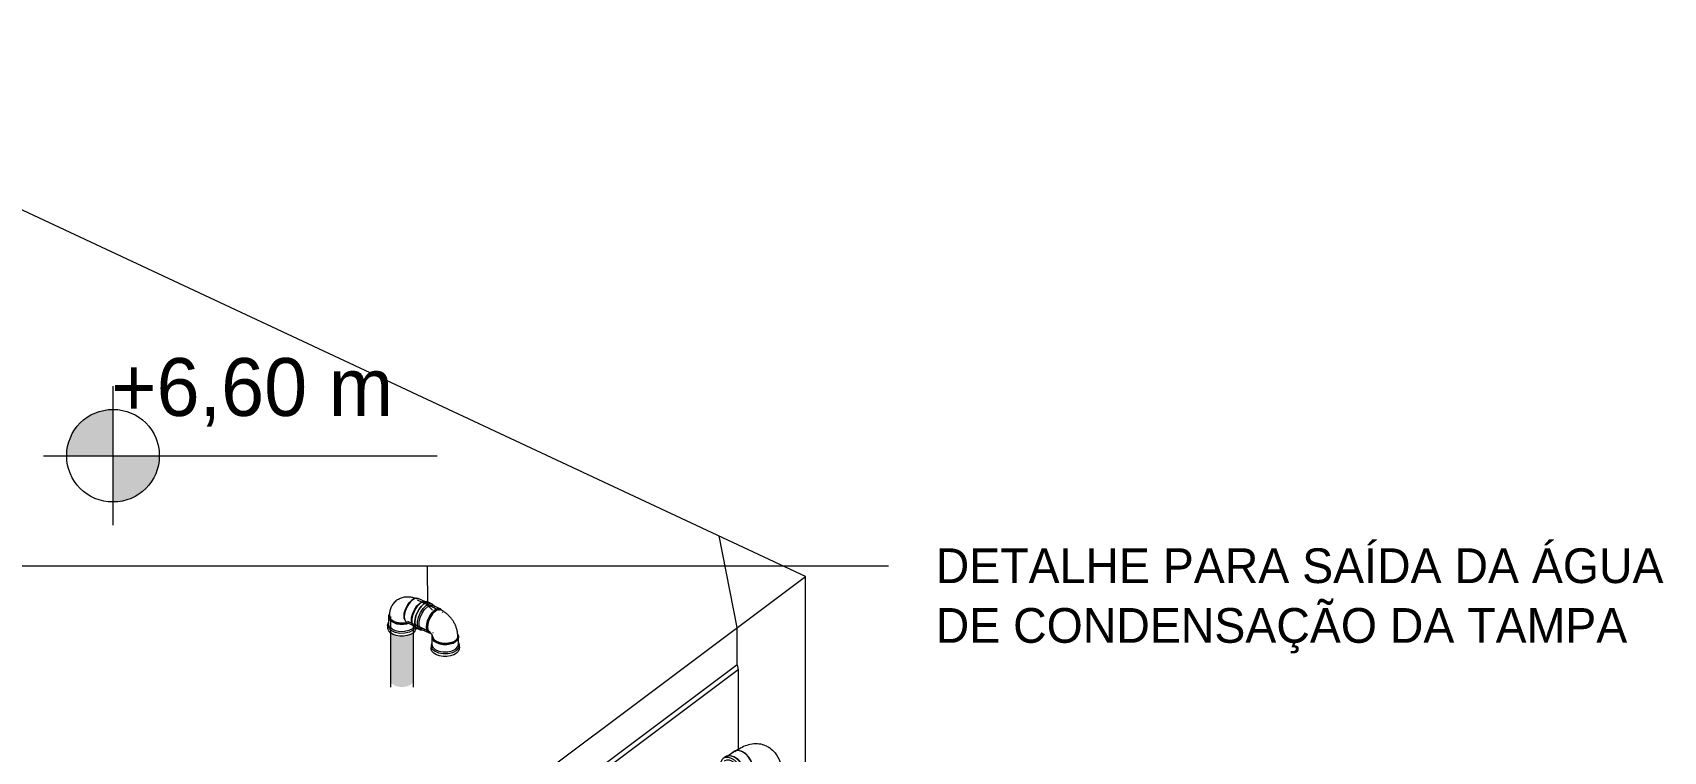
# Model space of a CAD drawing. Header units: metres. Extents: x 147 to 427, y -16 to 162.
# Drawn here: x 407.161 to 410.683, y -5.363 to -3.81 of the extents above; entities that cross this region are included whole.
import ezdxf

# ---------------------------------------------------------------- set-up
doc = ezdxf.new("R2010")
doc.units = ezdxf.units.M
doc.layers.add('A-FLOR', color=7, linetype='Continuous', lineweight=9, true_color=0x007f00)
for name, color, linetype, lineweight in [('A-WALL', 7, 'Continuous', 9), ('G-ANNO-DIMS', 7, 'Continuous', 5), ('G-ANNO-TEXT', 7, 'Continuous', 5), ('P-PIPE', 7, 'Continuous', 5)]:
    doc.layers.add(name, color=color, linetype=linetype, lineweight=lineweight)
doc.styles.add('Century Gothic_1', font='GOTHIC.TTF', dxfattribs={"height": 0.075})
doc.styles.add('Century Gothic_3', font='GOTHIC.TTF', dxfattribs={"height": 0.125})

# ---------------------------------------------------------------- blocks, each defined once
blk = doc.blocks.new('AF_Soldavel_Curva 45_90 - Standard-V307-CAIXA D')
at = {"layer": 'P-PIPE'}
for p, q in [((178.0643, -5.3749), (178.0597, -5.3784)), ((178.0835, -5.3632), (178.0675, -5.3752)), ((178.0788, -5.3731), (178.0765, -5.3727)), ((178.0846, -5.3751), (178.077, -5.3729)), ((178.1018, -5.3635), (178.0978, -5.362)), ((178.1004, -5.3628), (178.0992, -5.3624)), ((178.1018, -5.4211), (178.1179, -5.4091)), ((178.1068, -5.4131), (178.107, -5.4108)), ((178.1231, -5.3942), (178.1229, -5.393)), ((178.1318, -5.419), (178.1318, -5.4399)), ((178.1891, -5.4399), (178.1891, -5.419)), ((178.0966, -5.4276), (178.1012, -5.4242)), ((178.1297, -5.4423), (178.1297, -5.4484)), ((178.1359, -5.4312), (178.1341, -5.433)), ((178.1869, -5.433), (178.1851, -5.4312)), ((178.1912, -5.4484), (178.1912, -5.4423))]:
    blk.add_line(p, q, dxfattribs=at)
for points in [[(178.1534, -5.3513, 0), (178.1497, -5.3497, 0), (178.1458, -5.3484, 0), (178.1419, -5.3475, 0), (178.1379, -5.3468, 0), (178.134, -5.3465, 0), (178.1301, -5.3464, 0), (178.1262, -5.3466, 0), (178.1224, -5.3471, 0), (178.1186, -5.3477, 0), (178.1149, -5.3486, 0), (178.1113, -5.3497, 0), (178.1078, -5.351, 0), (178.1043, -5.3524, 0), (178.1009, -5.354, 0), (178.0976, -5.3557, 0), (178.0943, -5.3576, 0), (178.0911, -5.3596, 0), (178.088, -5.3618, 0), (178.0855, -5.3636, 0)], [(178.1534, -5.3513, 0), (178.157, -5.3531, 0), (178.1605, -5.3553, 0), (178.1637, -5.3577, 0), (178.1667, -5.3603, 0), (178.1695, -5.3631, 0), (178.1721, -5.3661, 0), (178.1744, -5.3692, 0), (178.1765, -5.3724, 0), (178.1784, -5.3757, 0), (178.1801, -5.3791, 0), (178.1816, -5.3826, 0), (178.1829, -5.3861, 0), (178.184, -5.3897, 0), (178.1849, -5.3933, 0), (178.1857, -5.397, 0), (178.1864, -5.4007, 0), (178.1869, -5.4044, 0), (178.1873, -5.4082, 0), (178.1875, -5.412, 0), (178.1876, -5.4159, 0), (178.1876, -5.4177, 0)], [(178.0781, -5.3783, 0), (178.0719, -5.3762, 0), (178.0661, -5.3759, 0), (178.0611, -5.3775, 0), (178.0572, -5.3809, 0), (178.0548, -5.3857, 0), (178.0541, -5.3897, 0)], [(178.0828, -5.3748, 0), (178.0745, -5.3724, 0), (178.0673, -5.3733, 0), (178.0631, -5.376, 0)], [(178.0631, -5.383, 0), (178.0643, -5.3823, 0), (178.0682, -5.381, 0)], [(178.0683, -5.381, 0), (178.0731, -5.3812, 0), (178.0781, -5.3829, 0)], [(178.0844, -5.4299, 0), (178.0902, -5.4301, 0), (178.0952, -5.4285, 0), (178.099, -5.4252, 0), (178.1014, -5.4204, 0), (178.1023, -5.4143, 0), (178.1014, -5.4075, 0), (178.099, -5.4004, 0), (178.0952, -5.3935, 0), (178.0902, -5.3872, 0), (178.0844, -5.382, 0), (178.0781, -5.3783, 0)], [(178.0781, -5.3829, 0), (178.0832, -5.3859, 0), (178.0879, -5.3902, 0), (178.092, -5.3953, 0), (178.0951, -5.4009, 0), (178.0971, -5.4067, 0), (178.0978, -5.4122, 0), (178.0971, -5.4171, 0), (178.0951, -5.4211, 0), (178.092, -5.4238, 0)], [(178.1007, -5.363, 0), (178.093, -5.3608, 0), (178.0863, -5.3617, 0), (178.0814, -5.3653, 0)], [(178.0985, -5.4257, 0), (178.1037, -5.4217, 0), (178.1065, -5.415, 0), (178.1065, -5.4064, 0), (178.1037, -5.3969, 0), (178.0983, -5.3878, 0), (178.091, -5.3801, 0), (178.0828, -5.3748, 0)], [(178.1068, -5.4125, 0), (178.1068, -5.4045, 0), (178.1041, -5.3957, 0), (178.0991, -5.3872, 0), (178.0923, -5.3801, 0), (178.0846, -5.3751, 0)], [(178.1152, -5.4106, 0), (178.1202, -5.4068, 0), (178.1228, -5.4005, 0), (178.1228, -5.3925, 0), (178.1202, -5.3837, 0), (178.1151, -5.3752, 0), (178.1084, -5.368, 0), (178.1007, -5.363, 0)], [(178.123, -5.3966, 0), (178.1227, -5.3914, 0), (178.1202, -5.383, 0), (178.1155, -5.375, 0), (178.109, -5.3682, 0), (178.1018, -5.3635, 0)], [(178.1312, -5.4007, 0), (178.1311, -5.4007, 0), (178.1309, -5.4007, 0), (178.1306, -5.4007, 0), (178.1301, -5.4008, 0), (178.1295, -5.4009, 0), (178.1287, -5.4012, 0), (178.1278, -5.4015, 0), (178.1268, -5.4018, 0), (178.1257, -5.4024, 0), (178.1244, -5.403, 0), (178.1231, -5.4037, 0), (178.1216, -5.4046, 0), (178.1201, -5.4056, 0), (178.1185, -5.4067, 0), (178.118, -5.4071, 0)], [(178.1297, -5.4, 0), (178.1297, -5.4001, 0), (178.1299, -5.4002, 0), (178.13, -5.4005, 0), (178.1303, -5.4009, 0), (178.1306, -5.4015, 0), (178.1309, -5.4022, 0), (178.1313, -5.4031, 0), (178.1316, -5.4041, 0), (178.132, -5.4053, 0), (178.1323, -5.4067, 0), (178.1326, -5.4082, 0), (178.1329, -5.4098, 0), (178.1331, -5.4116, 0), (178.1332, -5.4136, 0), (178.1333, -5.4156, 0), (178.1333, -5.4177, 0)], [(178.1328, -5.4147, 0), (178.1321, -5.4166, 0), (178.1324, -5.4225, 0), (178.1361, -5.428, 0), (178.1427, -5.4324, 0)], [(178.1334, -5.4165, 0), (178.1339, -5.4209, 0), (178.1374, -5.4261, 0), (178.1437, -5.4303, 0)], [(178.1427, -5.4324, 0), (178.1515, -5.4352, 0), (178.1613, -5.436, 0), (178.1711, -5.4348, 0), (178.1795, -5.4317, 0), (178.1857, -5.4271, 0), (178.1888, -5.4215, 0), (178.1885, -5.4156, 0), (178.1874, -5.4133, 0)], [(178.1437, -5.4303, 0), (178.152, -5.4329, 0), (178.1613, -5.4337, 0), (178.1705, -5.4326, 0), (178.1785, -5.4297, 0), (178.1844, -5.4253, 0), (178.1874, -5.42, 0), (178.1871, -5.4144, 0)], [(178.1414, -5.4627, 0), (178.1358, -5.4593, 0), (178.1319, -5.4551, 0), (178.13, -5.4505, 0), (178.1301, -5.4458, 0)], [(178.1317, -5.4359, 0), (178.1301, -5.4397, 0), (178.1304, -5.446, 0), (178.1343, -5.4519, 0), (178.1414, -5.4566, 0)], [(178.1321, -5.4375, 0), (178.1324, -5.4434, 0), (178.1361, -5.4488, 0), (178.1427, -5.4532, 0)], [(178.1414, -5.4566, 0), (178.1508, -5.4596, 0), (178.1614, -5.4605, 0), (178.1719, -5.4593, 0), (178.1809, -5.4559, 0), (178.1876, -5.451, 0), (178.1909, -5.445, 0), (178.1906, -5.4387, 0), (178.1892, -5.4359, 0)], [(178.191, -5.4463, 0), (178.1909, -5.451, 0), (178.1887, -5.4556, 0), (178.1846, -5.4597, 0), (178.1789, -5.463, 0), (178.1719, -5.4653, 0), (178.1641, -5.4665, 0), (178.156, -5.4664, 0), (178.1483, -5.4651, 0), (178.1414, -5.4627, 0)], [(178.1427, -5.4532, 0), (178.1515, -5.456, 0), (178.1613, -5.4569, 0), (178.1711, -5.4557, 0), (178.1795, -5.4526, 0), (178.1857, -5.448, 0), (178.1888, -5.4424, 0), (178.189, -5.4382, 0)]]:
    blk.add_polyline3d(points, dxfattribs=at)
blk = doc.blocks.new('Joelho 45_90 - Agua Fria_Soldavel - MEP - Tigre - Standard-V310-CAIXA D')
at = {"layer": 'P-PIPE'}
for p, q in [((177.3878, -5.036), (177.3921, -5.0335)), ((177.3921, -5.0335), (177.3878, -5.036)), ((177.393, -5.0331), (177.3914, -5.0338)), ((177.4169, -5.0399), (177.4013, -5.0326)), ((177.3715, -5.0758), (177.371, -5.0705)), ((177.371, -5.0705), (177.3715, -5.0758)), ((177.4048, -5.0428), (177.4109, -5.0396)), ((177.4135, -5.0389), (177.4107, -5.0397)), ((177.4261, -5.0419), (177.4202, -5.0391)), ((177.3355, -5.0899), (177.3355, -5.0959)), ((177.3376, -5.0713), (177.3376, -5.0874)), ((177.3412, -5.0792), (177.3399, -5.0805)), ((177.3716, -5.0762), (177.3721, -5.0778)), ((177.3763, -5.0825), (177.3763, -5.0825)), ((177.377, -5.0845), (177.3927, -5.0918)), ((177.3885, -5.0872), (177.3896, -5.0898)), ((177.393, -5.0935), (177.3888, -5.098)), ((177.3955, -5.0956), (177.3904, -5.1011)), ((177.3941, -5.0948), (177.4, -5.0976))]:
    blk.add_line(p, q, dxfattribs=at)
for points in [[(177.3551, -5.0364, 0), (177.357, -5.035, 0), (177.3591, -5.0337, 0), (177.3612, -5.0326, 0), (177.3634, -5.0316, 0), (177.3656, -5.0308, 0), (177.3678, -5.0301, 0), (177.37, -5.0295, 0), (177.3722, -5.0291, 0), (177.3744, -5.0288, 0), (177.3766, -5.0287, 0), (177.3787, -5.0286, 0), (177.3809, -5.0286, 0), (177.3829, -5.0288, 0), (177.385, -5.029, 0), (177.387, -5.0293, 0), (177.3889, -5.0297, 0), (177.3908, -5.0302, 0), (177.3927, -5.0308, 0), (177.3945, -5.0314, 0), (177.3963, -5.032, 0), (177.398, -5.0328, 0), (177.3993, -5.0333, 0)], [(177.3891, -5.0355, 0), (177.3845, -5.0397, 0), (177.3802, -5.0452, 0), (177.3766, -5.0516, 0), (177.3737, -5.0585, 0), (177.372, -5.0654, 0), (177.3714, -5.0719, 0), (177.372, -5.0774, 0), (177.3737, -5.0816, 0), (177.3766, -5.0843, 0)], [(177.3766, -5.0843, 0), (177.3737, -5.0816, 0), (177.372, -5.0774, 0), (177.3714, -5.0719, 0), (177.372, -5.0654, 0), (177.3737, -5.0585, 0), (177.3766, -5.0516, 0), (177.3802, -5.0452, 0), (177.3845, -5.0397, 0), (177.3891, -5.0355, 0)], [(177.4017, -5.0328, 0), (177.398, -5.0319, 0), (177.3937, -5.0328, 0), (177.3891, -5.0355, 0)], [(177.3891, -5.0355, 0), (177.3937, -5.0328, 0), (177.398, -5.0319, 0), (177.4017, -5.0328, 0)], [(177.3803, -5.0861, 0), (177.3769, -5.0871, 0), (177.3696, -5.0882, 0), (177.3621, -5.0881, 0), (177.3549, -5.0869, 0), (177.3485, -5.0846, 0), (177.3433, -5.0815, 0), (177.3397, -5.0776, 0), (177.3378, -5.0733, 0), (177.3379, -5.0689, 0), (177.3394, -5.0655, 0)], [(177.3394, -5.0655, 0), (177.3379, -5.0689, 0), (177.3378, -5.0733, 0), (177.3397, -5.0776, 0), (177.3433, -5.0815, 0), (177.3485, -5.0846, 0), (177.3549, -5.0869, 0), (177.3621, -5.0881, 0), (177.3696, -5.0882, 0), (177.3769, -5.0871, 0), (177.3803, -5.0861, 0)], [(177.3551, -5.0364, 0), (177.3532, -5.0379, 0), (177.3514, -5.0395, 0), (177.3497, -5.0412, 0), (177.3482, -5.043, 0), (177.3468, -5.0449, 0), (177.3455, -5.0468, 0), (177.3443, -5.0488, 0), (177.3433, -5.0508, 0), (177.3424, -5.0528, 0), (177.3416, -5.0548, 0), (177.341, -5.0569, 0), (177.3404, -5.0589, 0), (177.34, -5.061, 0), (177.3396, -5.063, 0), (177.3394, -5.065, 0), (177.3392, -5.067, 0), (177.3391, -5.0689, 0), (177.3391, -5.07, 0)], [(177.3394, -5.0676, 0), (177.3393, -5.0718, 0), (177.3411, -5.0759, 0), (177.3445, -5.0796, 0), (177.3495, -5.0826, 0), (177.3555, -5.0847, 0), (177.3624, -5.0859, 0), (177.3694, -5.0859, 0), (177.3763, -5.0849, 0), (177.3773, -5.0846, 0)], [(177.3773, -5.0846, 0), (177.3763, -5.0849, 0), (177.3694, -5.0859, 0), (177.3624, -5.0859, 0), (177.3555, -5.0847, 0), (177.3495, -5.0826, 0), (177.3445, -5.0796, 0), (177.3411, -5.0759, 0), (177.3393, -5.0718, 0), (177.3394, -5.0676, 0)], [(177.371, -5.0705, 0), (177.3715, -5.0644, 0), (177.3732, -5.0579, 0), (177.3759, -5.0514, 0), (177.3794, -5.0453, 0), (177.3834, -5.0401, 0), (177.3878, -5.036, 0)], [(177.3878, -5.036, 0), (177.3834, -5.0401, 0), (177.3794, -5.0453, 0), (177.3759, -5.0514, 0), (177.3732, -5.0579, 0), (177.3715, -5.0644, 0), (177.371, -5.0705, 0)], [(177.3894, -5.089, 0), (177.3873, -5.083, 0), (177.3873, -5.075, 0), (177.3894, -5.0659, 0), (177.3934, -5.0568, 0), (177.3987, -5.0487, 0), (177.4048, -5.0428, 0)], [(177.3949, -5.0952, 0), (177.3907, -5.0918, 0), (177.3884, -5.0854, 0), (177.3884, -5.0768, 0), (177.3907, -5.067, 0), (177.3949, -5.0572, 0), (177.4006, -5.0486, 0), (177.4072, -5.0422, 0)], [(177.413, -5.045, 0), (177.4081, -5.0495, 0), (177.4035, -5.0554, 0), (177.3996, -5.0623, 0), (177.3965, -5.0697, 0), (177.3946, -5.0771, 0), (177.394, -5.084, 0), (177.3946, -5.09, 0), (177.3965, -5.0945, 0), (177.3996, -5.0974, 0)], [(177.4072, -5.0422, 0), (177.4137, -5.0388, 0), (177.4194, -5.0388, 0), (177.4202, -5.0391, 0)], [(177.4265, -5.0421, 0), (177.4226, -5.0411, 0), (177.418, -5.0421, 0), (177.413, -5.045, 0)], [(177.3904, -5.1011, 0), (177.3824, -5.1054, 0), (177.3725, -5.1077, 0), (177.3618, -5.1079, 0), (177.3517, -5.1059, 0), (177.3433, -5.102, 0), (177.3377, -5.0966, 0), (177.3355, -5.0904, 0), (177.3371, -5.0841, 0), (177.3376, -5.0833, 0)], [(177.3904, -5.1072, 0), (177.3847, -5.1105, 0), (177.3776, -5.1128, 0), (177.3699, -5.114, 0), (177.3618, -5.1139, 0), (177.3541, -5.1126, 0), (177.3472, -5.1102, 0), (177.3416, -5.1068, 0), (177.3377, -5.1026, 0), (177.3357, -5.098, 0), (177.3356, -5.0949, 0)], [(177.3888, -5.098, 0), (177.3813, -5.1019, 0), (177.3721, -5.1041, 0), (177.3621, -5.1042, 0), (177.3527, -5.1024, 0), (177.3449, -5.0987, 0), (177.3397, -5.0937, 0), (177.3376, -5.0879, 0)], [(177.397, -5.0962, 0), (177.3967, -5.0985, 0), (177.3945, -5.1031, 0), (177.3904, -5.1072, 0)]]:
    blk.add_polyline3d(points, dxfattribs=at)
blk = doc.blocks.new('Joelho 45_90 - Agua Fria_Soldavel - MEP - Tigre - Standard-V311-CAIXA D')
at = {"layer": 'P-PIPE'}
for p, q in [((177.432, -5.0446), (177.4261, -5.0419)), ((177.4491, -5.055), (177.4334, -5.0477)), ((177.4376, -5.0523), (177.4365, -5.0496)), ((177.4545, -5.0633), (177.454, -5.0617)), ((177.4, -5.0976), (177.4059, -5.1004)), ((177.4091, -5.0996), (177.4248, -5.1069)), ((177.4126, -5.1006), (177.4154, -5.0998)), ((177.4331, -5.1064), (177.4347, -5.1057)), ((177.4291, -5.1336), (177.4291, -5.1397)), ((177.4312, -5.1151), (177.4312, -5.1312)), ((177.4347, -5.123), (177.4334, -5.1242)), ((177.4862, -5.1242), (177.4844, -5.1225)), ((177.4885, -5.1312), (177.4885, -5.1151)), ((177.4906, -5.1397), (177.4906, -5.1336))]:
    blk.add_line(p, q, dxfattribs=at)
for points in [[(177.3996, -5.0974, 0), (177.3965, -5.0945, 0), (177.3946, -5.09, 0), (177.394, -5.084, 0), (177.3946, -5.0771, 0), (177.3965, -5.0697, 0), (177.3996, -5.0623, 0), (177.4035, -5.0554, 0), (177.4081, -5.0495, 0), (177.413, -5.045, 0)], [(177.4116, -5.1009, 0), (177.4067, -5.1007, 0), (177.4024, -5.0973, 0), (177.4002, -5.0909, 0), (177.4002, -5.0823, 0), (177.4024, -5.0725, 0), (177.4067, -5.0627, 0), (177.4124, -5.0541, 0), (177.4189, -5.0477, 0)], [(177.4099, -5.0998, 0), (177.4059, -5.0967, 0), (177.4038, -5.0907, 0), (177.4038, -5.0827, 0), (177.4059, -5.0736, 0), (177.4099, -5.0645, 0), (177.4152, -5.0565, 0), (177.4213, -5.0505, 0)], [(177.413, -5.045, 0), (177.418, -5.0421, 0), (177.4226, -5.0411, 0), (177.4265, -5.0421, 0)], [(177.4189, -5.0477, 0), (177.4255, -5.0443, 0), (177.4312, -5.0443, 0), (177.4354, -5.0477, 0), (177.4361, -5.0489, 0)], [(177.4281, -5.1076, 0), (177.4244, -5.1067, 0), (177.4216, -5.104, 0), (177.4198, -5.0998, 0), (177.4192, -5.0943, 0), (177.4198, -5.0878, 0), (177.4216, -5.0809, 0), (177.4244, -5.074, 0), (177.4281, -5.0676, 0), (177.4324, -5.0621, 0), (177.437, -5.0579, 0)], [(177.437, -5.0579, 0), (177.4324, -5.0621, 0), (177.4281, -5.0676, 0), (177.4244, -5.074, 0), (177.4216, -5.0809, 0), (177.4198, -5.0878, 0), (177.4192, -5.0943, 0), (177.4198, -5.0998, 0), (177.4216, -5.104, 0), (177.4244, -5.1067, 0), (177.4281, -5.1076, 0)], [(177.4213, -5.0505, 0), (177.4274, -5.0474, 0), (177.4327, -5.0474, 0), (177.4334, -5.0476, 0)], [(177.4383, -5.0597, 0), (177.434, -5.0637, 0), (177.4299, -5.0689, 0), (177.4264, -5.075, 0), (177.4237, -5.0815, 0), (177.4221, -5.0881, 0), (177.4215, -5.0942, 0), (177.4221, -5.0994, 0), (177.4237, -5.1034, 0), (177.4264, -5.106, 0)], [(177.4264, -5.106, 0), (177.4237, -5.1034, 0), (177.4221, -5.0994, 0), (177.4215, -5.0942, 0), (177.4221, -5.0881, 0), (177.4237, -5.0815, 0), (177.4264, -5.075, 0), (177.4299, -5.0689, 0), (177.434, -5.0637, 0), (177.4383, -5.0597, 0)], [(177.437, -5.0579, 0), (177.4416, -5.0552, 0), (177.4459, -5.0543, 0), (177.4495, -5.0552, 0), (177.4524, -5.0579, 0), (177.4528, -5.0585, 0)], [(177.4528, -5.0585, 0), (177.4524, -5.0579, 0), (177.4495, -5.0552, 0), (177.4459, -5.0543, 0), (177.4416, -5.0552, 0), (177.437, -5.0579, 0)], [(177.4502, -5.0572, 0), (177.4467, -5.0563, 0), (177.4427, -5.0572, 0), (177.4383, -5.0597, 0)], [(177.4383, -5.0597, 0), (177.4427, -5.0572, 0), (177.4467, -5.0563, 0), (177.4502, -5.0572, 0)], [(177.487, -5.1137, 0), (177.4869, -5.1118, 0), (177.4868, -5.1099, 0), (177.4866, -5.108, 0), (177.4864, -5.1061, 0), (177.4861, -5.1043, 0), (177.4857, -5.1025, 0), (177.4853, -5.1007, 0), (177.4849, -5.0989, 0), (177.4843, -5.0972, 0), (177.4838, -5.0955, 0), (177.4832, -5.0938, 0), (177.4825, -5.0921, 0), (177.4818, -5.0904, 0), (177.4811, -5.0888, 0), (177.4803, -5.0872, 0), (177.4794, -5.0856, 0), (177.4786, -5.084, 0), (177.4777, -5.0825, 0), (177.4767, -5.081, 0), (177.4757, -5.0795, 0), (177.4747, -5.078, 0), (177.4736, -5.0766, 0), (177.4725, -5.0752, 0), (177.4714, -5.0738, 0), (177.4702, -5.0725, 0), (177.469, -5.0712, 0), (177.4678, -5.0699, 0), (177.4665, -5.0686, 0), (177.4652, -5.0674, 0), (177.4639, -5.0662, 0), (177.4625, -5.065, 0), (177.4611, -5.0639, 0), (177.4597, -5.0628, 0), (177.4582, -5.0618, 0), (177.4567, -5.0608, 0), (177.4551, -5.0598, 0), (177.4536, -5.0589, 0), (177.4519, -5.058, 0), (177.4503, -5.0572, 0), (177.4498, -5.057, 0)], [(177.4327, -5.114, 0), (177.4327, -5.114, 0), (177.4327, -5.1139, 0), (177.4326, -5.1138, 0), (177.4326, -5.1137, 0), (177.4326, -5.1135, 0), (177.4325, -5.1133, 0), (177.4324, -5.1131, 0), (177.4323, -5.1128, 0), (177.4322, -5.1125, 0), (177.4321, -5.1122, 0), (177.4319, -5.1119, 0), (177.4318, -5.1116, 0), (177.4316, -5.1113, 0), (177.4314, -5.111, 0), (177.4312, -5.1106, 0), (177.431, -5.1103, 0), (177.4308, -5.11, 0), (177.4305, -5.1096, 0), (177.4303, -5.1093, 0), (177.43, -5.109, 0), (177.4298, -5.1087, 0), (177.4295, -5.1084, 0), (177.4292, -5.1081, 0), (177.429, -5.1078, 0), (177.4287, -5.1076, 0), (177.4285, -5.1073, 0), (177.4282, -5.1071, 0), (177.428, -5.1069, 0), (177.4277, -5.1068, 0), (177.4275, -5.1066, 0), (177.4273, -5.1065, 0), (177.4272, -5.1064, 0), (177.427, -5.1063, 0), (177.4269, -5.1062, 0), (177.4268, -5.1062, 0), (177.4268, -5.1062, 0)], [(177.4311, -5.1271, 0), (177.4306, -5.1279, 0), (177.4291, -5.1341, 0), (177.4312, -5.1403, 0), (177.4369, -5.1457, 0), (177.4452, -5.1496, 0), (177.4554, -5.1516, 0), (177.466, -5.1514, 0), (177.476, -5.1491, 0), (177.4839, -5.1449, 0)], [(177.4839, -5.1509, 0), (177.4782, -5.1543, 0), (177.4712, -5.1566, 0), (177.4634, -5.1577, 0), (177.4554, -5.1577, 0), (177.4476, -5.1564, 0), (177.4408, -5.1539, 0), (177.4352, -5.1505, 0), (177.4312, -5.1464, 0), (177.4293, -5.1418, 0), (177.4291, -5.1386, 0)], [(177.4312, -5.1317, 0), (177.4332, -5.1375, 0), (177.4384, -5.1425, 0), (177.4462, -5.1461, 0), (177.4557, -5.148, 0), (177.4656, -5.1478, 0), (177.4749, -5.1456, 0), (177.4823, -5.1417, 0)], [(177.4823, -5.1256, 0), (177.4769, -5.1287, 0), (177.4704, -5.1308, 0), (177.4632, -5.1319, 0), (177.4557, -5.1319, 0), (177.4485, -5.1307, 0), (177.4421, -5.1284, 0), (177.4368, -5.1252, 0), (177.4332, -5.1213, 0), (177.4314, -5.1171, 0), (177.4315, -5.1126, 0), (177.4317, -5.1118, 0)], [(177.4317, -5.1118, 0), (177.4315, -5.1126, 0), (177.4314, -5.1171, 0), (177.4332, -5.1213, 0), (177.4368, -5.1252, 0), (177.4421, -5.1284, 0), (177.4485, -5.1307, 0), (177.4557, -5.1319, 0), (177.4632, -5.1319, 0), (177.4704, -5.1308, 0), (177.4769, -5.1287, 0), (177.4823, -5.1256, 0)], [(177.4328, -5.1156, 0), (177.4346, -5.1196, 0), (177.438, -5.1233, 0), (177.443, -5.1263, 0), (177.4491, -5.1285, 0), (177.4559, -5.1296, 0), (177.463, -5.1297, 0), (177.4698, -5.1286, 0), (177.476, -5.1266, 0), (177.4811, -5.1237, 0)], [(177.4811, -5.1237, 0), (177.476, -5.1266, 0), (177.4698, -5.1286, 0), (177.463, -5.1297, 0), (177.4559, -5.1296, 0), (177.4491, -5.1285, 0), (177.443, -5.1263, 0), (177.438, -5.1233, 0), (177.4346, -5.1196, 0), (177.4328, -5.1156, 0)], [(177.4811, -5.1237, 0), (177.4847, -5.1201, 0), (177.4867, -5.116, 0), (177.4868, -5.1118, 0)], [(177.4868, -5.1118, 0), (177.4867, -5.116, 0), (177.4847, -5.1201, 0), (177.4811, -5.1237, 0)], [(177.4864, -5.1088, 0), (177.4883, -5.1131, 0), (177.4882, -5.1175, 0), (177.4861, -5.1218, 0), (177.4823, -5.1256, 0)], [(177.4823, -5.1256, 0), (177.4861, -5.1218, 0), (177.4882, -5.1175, 0), (177.4883, -5.1131, 0), (177.4864, -5.1088, 0)], [(177.4823, -5.1417, 0), (177.487, -5.1365, 0), (177.4885, -5.1307, 0)], [(177.4839, -5.1449, 0), (177.489, -5.1393, 0), (177.4906, -5.1331, 0), (177.4884, -5.127, 0)], [(177.4904, -5.1379, 0), (177.4902, -5.1423, 0), (177.4881, -5.1469, 0), (177.4839, -5.1509, 0)]]:
    blk.add_polyline3d(points, dxfattribs=at)
blk = doc.blocks.new('Elevações de ponto - Padrão-77235-CAIXA D')
at = {"layer": 'G-ANNO-DIMS', "true_color": 0xff0000}
h = blk.add_hatch(color=1, dxfattribs=at)
edge = h.paths.add_edge_path()
edge.add_line((174.2911, -10.489), (174.2652, -10.4924))
edge.add_line((174.2652, -10.4924), (174.2411, -10.5024))
edge.add_line((174.2411, -10.5024), (174.2204, -10.5183))
edge.add_line((174.2204, -10.5183), (174.2045, -10.539))
edge.add_line((174.2045, -10.539), (174.1945, -10.5631))
edge.add_line((174.1945, -10.5631), (174.1911, -10.589))
edge.add_line((174.2911, -10.589), (174.2911, -10.489))
edge = h.paths.add_edge_path()
edge.add_line((174.2911, -10.589), (174.1911, -10.589))
h = blk.add_hatch(color=1, dxfattribs=at)
edge = h.paths.add_edge_path()
edge.add_line((174.2911, -10.689), (174.317, -10.6856))
edge.add_line((174.317, -10.6856), (174.3411, -10.6756))
edge.add_line((174.3411, -10.6756), (174.3618, -10.6597))
edge.add_line((174.3618, -10.6597), (174.3777, -10.639))
edge.add_line((174.3777, -10.639), (174.3877, -10.6149))
edge.add_line((174.3877, -10.6149), (174.3911, -10.589))
edge.add_line((174.2911, -10.589), (174.2911, -10.689))
edge = h.paths.add_edge_path()
edge.add_line((174.2911, -10.589), (174.3911, -10.589))
at = {"layer": 'G-ANNO-DIMS'}
for p, q in [((174.2911, -10.739), (174.2911, -10.439)), ((174.1411, -10.589), (174.9911, -10.589))]:
    blk.add_line(p, q, dxfattribs=at)
blk.add_circle((174.2911, -10.589), 0.1, dxfattribs=at)

msp = doc.modelspace()

# ---------------------------------------------------------------- hatches: boundary and pattern name
at = {"layer": 'P-PIPE', "true_color": 0x00ffff}
for points in [[(407.9429, -5.2207), (407.9429, -5.1114), (407.937, -5.1088), (407.9336, -5.1073), (407.9336, -5.2108), (407.9352, -5.2145), (407.9401, -5.2189)], [(407.9613, -5.2238), (407.9698, -5.2221), (407.9751, -5.2199), (407.978, -5.2182), (407.978, -5.1098), (407.9746, -5.1112), (407.9669, -5.1133), (407.9593, -5.114), (407.954, -5.1139), (407.9438, -5.1118), (407.9429, -5.1114), (407.9429, -5.2207), (407.9509, -5.223), (407.9572, -5.2237)], [(407.978, -5.2182), (407.982, -5.2135), (407.9832, -5.2112), (407.9833, -5.2073), (407.9829, -5.1069), (407.9809, -5.1081), (407.978, -5.1098), (407.978, -5.1821)]]:
    msp.add_hatch(color=4, dxfattribs=at).paths.add_polyline_path(points)

# ---------------------------------------------------------------- linework, layer by layer
at = {"layer": 'A-FLOR'}
for p, q in [((408.8299, -4.9848), (406.319, -3.8103)), ((408.6824, -5.0953), (408.6432, -4.8975)), ((406.846, -6.4713), (408.8299, -4.9848)), ((408.8299, -6.3548), (408.8299, -4.9848)), ((408.6824, -5.1759), (408.6824, -5.0953)), ((408.6824, -5.1759), (406.9935, -6.4414))]:
    msp.add_line(p, q, dxfattribs=at)
at = {"layer": 'A-WALL'}
for p, q in [((408.6824, -5.1759), (408.6845, -5.1863)), ((408.6845, -5.1863), (407.0111, -6.4401)), ((408.6845, -5.1863), (408.6845, -5.3594))]:
    msp.add_line(p, q, dxfattribs=at)
at = {"layer": 'G-ANNO-TEXT'}
for p, q in [((407.0815, -4.9617), (409.0095, -4.9617)), ((408.0136, -4.9617), (409.0095, -4.9617)), ((408.0142, -5.0475), (408.0136, -4.9617)), ((408.0142, -5.0475), (408.0042, -5.0377)), ((408.0142, -5.0475), (408.0242, -5.0574))]:
    msp.add_line(p, q, dxfattribs=at)
at = {"layer": 'P-PIPE'}
for p, q in [((408.0397, -5.0583), (407.9919, -5.0359)), ((407.9334, -5.0713), (407.9334, -5.224)), ((407.9707, -5.0812), (408.0185, -5.1036)), ((407.9834, -5.224), (407.9834, -5.0923))]:
    msp.add_line(p, q, dxfattribs=at)

# ---------------------------------------------------------------- block references
at = {"layer": 'G-ANNO-DIMS', "color": 1, "true_color": 0xff0000}
msp.add_blockref('Elevações de ponto - Padrão-77235-CAIXA D', (233.0434, 5.8649), dxfattribs=at)
at = {"layer": 'P-PIPE'}
for name in ['Joelho 45_90 - Agua Fria_Soldavel - MEP - Tigre - Standard-V310-CAIXA D', 'Joelho 45_90 - Agua Fria_Soldavel - MEP - Tigre - Standard-V311-CAIXA D', 'AF_Soldavel_Curva 45_90 - Standard-V307-CAIXA D']:
    msp.add_blockref(name, (230.5921, 0), dxfattribs=at)

# ---------------------------------------------------------------- texts
at = {"layer": 'G-ANNO-DIMS', "insert": (407.3309, -4.5132), "char_height": 0.125, "width": 0.770549, "attachment_point": 1, "line_spacing_factor": 0.984502, "style": 'Century Gothic_3'}
msp.add_mtext('+6,60 m', dxfattribs=at)
at = {"layer": 'G-ANNO-TEXT', "char_height": 0.075, "attachment_point": 1, "style": 'Century Gothic_1'}
for s, insert, width in [('DETALHE PARA SAÍDA DA ÁGUA', (409.1111, -4.9242), 1.952109), ('DE CONDENSAÇÃO DA TAMPA', (409.1111, -5.0532), 1.928058)]:
    msp.add_mtext(s, dxfattribs=dict(at, insert=insert, width=width))

doc.saveas('drawing.dxf')
